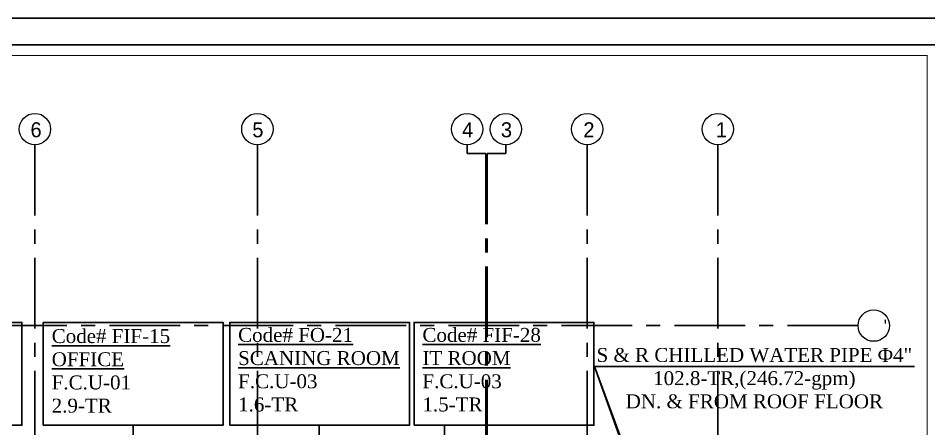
# Model space of a CAD drawing. Extents: x -659 to -592, y -249 to 29.
# Drawn here: x -618.66 to -602.29, y -18.79 to -11.41 of the extents above; entities that cross this region are included whole.
import ezdxf

# ---------------------------------------------------------------- set-up
doc = ezdxf.new("R2010")
doc.units = 0
doc.header["$MEASUREMENT"] = 0
doc.linetypes.add('CENTERX2', pattern=[101.6, 63.5, -12.7, 12.7, -12.7])
for name, color, linetype in [('AXIS', 1, 'CENTERX2'), ('CH.W.PIPING TEXT', 4, 'Continuous'), ('COLHATCH', 5, 'Continuous'), ('fram', 252, 'Continuous'), ('WALL', 4, 'Continuous')]:
    doc.layers.add(name, color=color, linetype=linetype)
doc.layers.add('AXIS-TXT', color=171, linetype='Continuous', lineweight=20)
doc.styles.add('AC', font='romans.shx', dxfattribs={"height": 0.2})
doc.styles.add('ARABY', font='sosa.shx')
doc.dimstyles.new('IHAB', dxfattribs={"dimscale": 0, "dimtxt": 0.15, "dimasz": 0.09, "dimexe": 0.18, "dimexo": 0.0625, "dimgap": 0, "dimtad": 0, "dimtih": 1, "dimtoh": 1, "dimzin": 0, "dimdsep": 46, "dimtxsty": 'ARABY', "dimcen": 0.03, "dimse1": 1, "dimse2": 1, "dimclrd": 36, "dimclrt": 42, "dimadec": 0, "dimazin": 0, "dimtfac": 1, "dimtmove": 1, "dimatfit": 3, "dimldrblk": 'ORIGIN', "dimfxl": 1, "dimtolj": 1, "dimtzin": 0, "dimarcsym": 0})

# ---------------------------------------------------------------- blocks, each defined once
blk = doc.blocks.new('DOT')
at = {"color": 0, "linetype": 'ByBlock'}
blk.add_line((-0.5, 0), (-1, 0), dxfattribs=at)
at = {"color": 0, "linetype": 'ByBlock', "const_width": 0.5}
blk.add_lwpolyline([(-0.25, 0, 1), (0.25, 0, 1)], format="xyb", close=True, dxfattribs=at)
blk = doc.blocks.new('_Origin')
at = {"color": 0, "linetype": 'ByBlock', "lineweight": -2}
blk.add_line((0, 0), (-1, 0), dxfattribs=at)
blk.add_circle((0, 0), 0.5, dxfattribs=at)

msp = doc.modelspace()

# ---------------------------------------------------------------- hatches: boundary and pattern name
at = {"layer": 'COLHATCH', "linetype": 'Continuous'}
h = msp.add_hatch(dxfattribs=at)
h.set_pattern_fill('_USER', color=252, scale=0.05, angle=45, style=0, double=1, pattern_type=0)
h.set_pattern_definition([(45, (-430.474, -236.71368), (-0.035355339, 0.035355339), []), (135, (-430.474, -236.71368), (-0.035355339, -0.035355339), [])])
h.paths.add_polyline_path([(-610.034, -19.134), (-610.334, -19.134), (-610.334, -20.034), (-610.034, -20.034)])
h.paths.add_polyline_path([(-608.034, -19.134), (-608.834, -19.134), (-608.834, -19.434), (-608.034, -19.434)])
h.paths.add_polyline_path([(-608.234, -24.714), (-609.034, -24.714), (-609.034, -25.014), (-608.234, -25.014)])
h.paths.add_polyline_path([(-605.684, -24.714), (-606.484, -24.714), (-606.484, -25.014), (-605.684, -25.014)])
h.paths.add_polyline_path([(-606.084, -21.134), (-606.384, -21.134), (-606.384, -21.734), (-606.084, -21.734)])
h.paths.add_polyline_path([(-607.942, -35.984), (-609.042, -35.984), (-609.042, -36.284), (-608.189, -36.284, -0.011587), (-608.204, -36.969), (-607.955, -36.98, 0.01656)])
h.paths.add_polyline_path([(-608.136, -38.714), (-608.389, -38.714, -0.040808), (-608.978, -41.053), (-608.741, -41.134, 0.04151)])
h.paths.add_polyline_path([(-610.034, -38.114), (-610.334, -38.114), (-610.334, -39.014), (-610.034, -39.014)])
h.paths.add_polyline_path([(-614.164, -38.114), (-614.564, -38.114), (-614.564, -39.014), (-614.164, -39.014)])
h.paths.add_polyline_path([(-617.964, -38.114), (-618.414, -38.114), (-618.414, -39.014), (-617.964, -39.014)])
h.paths.add_polyline_path([(-618.214, -39.934), (-618.514, -39.934), (-618.514, -40.834), (-618.214, -40.834)])
h.paths.add_polyline_path([(-626.214, -38.114), (-626.514, -38.114), (-626.514, -39.014), (-626.214, -39.014)])
h.paths.add_polyline_path([(-626.214, -39.934), (-626.514, -39.934), (-626.514, -40.834), (-626.214, -40.834)])
h.paths.add_polyline_path([(-626.214, -20.284), (-626.514, -20.284), (-626.514, -20.884), (-626.214, -20.884)])
h.paths.add_polyline_path([(-617.964, -19.134), (-618.414, -19.134), (-618.414, -20.034), (-617.964, -20.034)])
h.paths.add_polyline_path([(-626.214, -16.934), (-626.514, -16.934), (-626.514, -17.534), (-626.214, -17.534)])
h.paths.add_polyline_path([(-627.564, -19.134), (-633.264, -19.134), (-633.264, -20.884), (-632.964, -20.884), (-632.964, -19.434), (-627.864, -19.434), (-627.864, -20.884), (-627.564, -20.884)])
h.paths.add_polyline_path([(-632.964, -16.934), (-633.264, -16.934), (-633.264, -17.534), (-632.964, -17.534)])
h.paths.add_polyline_path([(-642.314, -19.134), (-642.764, -19.134), (-642.764, -20.034), (-642.314, -20.034)])
h.paths.add_polyline_path([(-646.114, -19.134), (-646.514, -19.134), (-646.514, -20.034), (-646.114, -20.034)])
h.paths.add_polyline_path([(-650.394, -19.134), (-650.694, -19.134), (-650.694, -20.034), (-650.394, -20.034)])
h.paths.add_polyline_path([(-651.894, -19.134), (-652.694, -19.134), (-652.694, -19.434), (-651.894, -19.434)])
h.paths.add_polyline_path([(-654.344, -21.134), (-654.644, -21.134), (-654.644, -21.734), (-654.344, -21.734)])
h.paths.add_polyline_path([(-651.694, -24.714), (-652.494, -24.714), (-652.494, -25.014), (-651.694, -25.014)])
h.paths.add_polyline_path([(-654.244, -24.714), (-655.044, -24.714), (-655.044, -25.014), (-654.244, -25.014)])
h.paths.add_polyline_path([(-654.244, -29.714), (-655.044, -29.714), (-655.044, -30.014), (-654.244, -30.014)])
h.paths.add_polyline_path([(-651.694, -29.764), (-652.594, -29.764), (-652.594, -30.014), (-651.694, -30.014)])
h.paths.add_polyline_path([(-651.686, -35.984), (-652.786, -35.984, 0.01656), (-652.773, -36.98), (-652.524, -36.969, -0.011587), (-652.539, -36.284), (-651.686, -36.284)])
h.paths.add_polyline_path([(-652.339, -38.714), (-652.592, -38.714, 0.04151), (-651.987, -41.134), (-651.75, -41.053, -0.040808)])
h.paths.add_polyline_path([(-650.394, -38.114), (-650.694, -38.114), (-650.694, -39.014), (-650.394, -39.014)])
h.paths.add_polyline_path([(-646.164, -38.114), (-646.564, -38.114), (-646.564, -39.014), (-646.164, -39.014)])
h.paths.add_polyline_path([(-642.314, -38.114), (-642.764, -38.114), (-642.764, -39.014), (-642.314, -39.014)])
h.paths.add_polyline_path([(-642.214, -39.934), (-642.514, -39.934), (-642.514, -40.834), (-642.214, -40.834)])
h.paths.add_polyline_path([(-634.214, -38.114), (-634.514, -38.114), (-634.514, -39.014), (-634.214, -39.014)])
h.paths.add_polyline_path([(-634.214, -39.934), (-634.514, -39.934), (-634.514, -40.834), (-634.214, -40.834)])

# ---------------------------------------------------------------- linework, layer by layer
at = {"layer": 'AXIS', "color": 252, "linetype": 'CENTERX2', "ltscale": 0.02}
for p, q in [((-618.364, -13.685), (-618.364, -46.133)), ((-614.364, -13.685), (-614.364, -46.133)), ((-610.592, -13.842), (-610.592, -13.685)), ((-609.896, -13.842), (-609.896, -13.685)), ((-608.434, -13.685), (-608.434, -46.133)), ((-606.084, -13.685), (-606.084, -46.133)), ((-610.254, -13.842), (-610.592, -13.842)), ((-610.254, -13.842), (-610.254, -45.976)), ((-610.234, -13.842), (-610.234, -45.976)), ((-610.234, -13.842), (-609.896, -13.842)), ((-603.563, -16.934), (-657.165, -16.934))]:
    msp.add_line(p, q, dxfattribs=at)
at = {"layer": 'AXIS-TXT'}
for centre in [(-618.364, -13.402), (-614.364, -13.402), (-610.592, -13.402), (-609.896, -13.402), (-608.434, -13.402), (-606.084, -13.402), (-603.281, -16.934)]:
    msp.add_circle(centre, 0.282, dxfattribs=at)
at = {"layer": 'CH.W.PIPING TEXT', "color": 34, "linetype": 'Continuous'}
for points in [[(-621.829, -18.724), (-618.596, -18.724), (-618.596, -16.876), (-621.829, -16.876)], [(-618.213, -18.724), (-614.98, -18.724), (-614.98, -16.876), (-618.213, -16.876)], [(-614.861, -18.724), (-611.627, -18.724), (-611.627, -16.876), (-614.861, -16.876)], [(-611.547, -18.724), (-608.314, -18.724), (-608.314, -16.876), (-611.547, -16.876)]]:
    msp.add_lwpolyline(points, close=True, dxfattribs=at)
at = {"layer": 'fram'}
msp.add_line((-594.553, -11.886), (-658.599, -11.886), dxfattribs=at)
for points in [[(-659.076, -11.409), (-594.076, -11.409), (-594.076, -49.409), (-659.076, -49.409)], [(-602.129, -11.886), (-658.599, -11.886), (-658.599, -48.932), (-602.129, -48.932)]]:
    msp.add_lwpolyline(points, close=True, dxfattribs=at)
at = {"layer": 'WALL', "color": 252, "linetype": 'Continuous'}
msp.add_lwpolyline([(-602.321, -12.078, 0.0192, 0.0192, 0), (-658.407, -12.078, 0.0192, 0.0192, 0), (-658.407, -48.74, 0.0192, 0.0192, 0), (-602.321, -48.74, 0.0192, 0.0192, 0)], format="xyseb", close=True, dxfattribs=at)

# ---------------------------------------------------------------- texts
at = {"layer": 'AXIS-TXT', "style": 'ARABY'}
for s, height, p in [('6', 0.27, (-618.444, -13.549, 0)), ('5', 0.27, (-614.455, -13.549, 0)), ('4', 0.27, (-610.683, -13.549, 0)), ('3', 0.27, (-609.986, -13.549, 0)), ('2', 0.27, (-608.503, -13.549, 0)), ('1', 0.27, (-606.12, -13.549, 0)), ("'", 0.24, (-603.105, -17.064, 0))]:
    msp.add_text(s, height=height, dxfattribs=at).set_placement(p)
at = {"layer": 'CH.W.PIPING TEXT', "color": 47, "linetype": 'Continuous', "char_height": 0.25, "width": 3.95146, "attachment_point": 7, "style": 'AC'}
for s, insert in [('\\A1;{\\fTimes New Roman|b0|i0|c0|p18;\\L\\C3;Code# FIF-15\\POFFICE\\P\\l\\C256;F.C.U-01\\C34;\\P2.9-TR}', (-618.062, -18.502)), ('\\A1;{\\fTimes New Roman|b0|i0|c0|p18;\\L\\C3;Code# FO-21\\PSCANING ROOM\\P\\l\\C256;F.C.U-03\\L\\C3;\\P\\l\\C34;1.6-TR}', (-614.71, -18.481)), ('\\A1;{\\fTimes New Roman|b0|i0|c0|p18;\\L\\C3;Code# FIF-28\\PIT ROOM\\P\\l\\C256;F.C.U-03\\L\\C3;\\P\\l\\C34;1.5-TR}', (-611.396, -18.481))]:
    msp.add_mtext(s, dxfattribs=dict(at, insert=insert))
at = {"layer": 'CH.W.PIPING TEXT', "insert": (-605.428, -17.336), "char_height": 0.25, "width": 7.50503, "attachment_point": 2, "style": 'AC'}
msp.add_mtext('\\A1;{\\fTimes New Roman|b0|i0|c0|p18;S & R CHILLED WATER PIPE \\fTimes New Roman|b0|i0|c178|p18;Φ\\fTimes New Roman|b0|i0|c0|p18;4"\\P\\C1;102.8-TR\\C5;,\\C4;(246.72-gpm)\\P\\C256;DN. & FROM ROOF FLOOR\\P\\P  }', dxfattribs=at)

# ---------------------------------------------------------------- leaders
at = {"layer": 'CH.W.PIPING TEXT', "color": 47, "linetype": 'Continuous'}
for points, override in [([(-606.622, -22.201), (-608.304, -17.668), (-602.549, -17.668)], {"dimscale": 1, "dimclrd": 47}), ([(-606.622, -22.347), (-608.304, -17.668), (-602.549, -17.668)], {"dimscale": 1, "dimclrd": 47}), ([(-616.597, -21.869), (-616.597, -18.724)], {"dimscale": 1, "dimasz": 0.3, "dimclrd": 47, "dimldrblk": 'DOT'}), ([(-613.253, -20.453), (-613.253, -18.724)], {"dimscale": 1, "dimasz": 0.3, "dimclrd": 47, "dimldrblk": 'DOT'}), ([(-610.997, -26.582), (-610.997, -18.724)], {"dimscale": 1, "dimasz": 0.3, "dimclrd": 47, "dimldrblk": 'DOT'})]:
    msp.add_leader(points, dimstyle='IHAB', override=override, dxfattribs=at)

doc.saveas('drawing.dxf')
